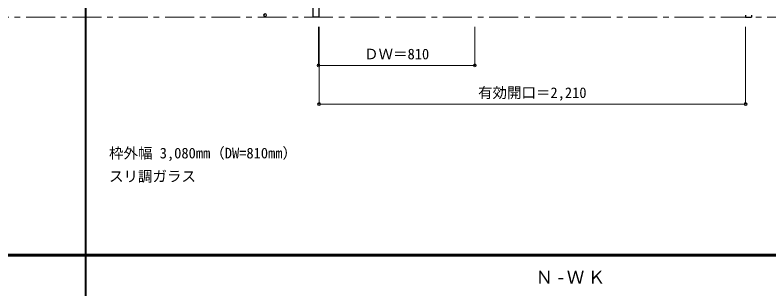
# Model space of a CAD drawing. Units: millimetres, scale not verified. Extents: x -6000 to 5700, y -4307 to 4260.
# Drawn here: x -267 to 3639, y 12 to 1428 of the extents above; entities that cross this region are included whole.
import ezdxf
from ezdxf.enums import TextEntityAlignment as Align

# ---------------------------------------------------------------- set-up
doc = ezdxf.new("R2010")
doc.units = ezdxf.units.MM
doc.header["$LTSCALE"] = 30
doc.header["$PDMODE"] = 32
doc.header["$PDSIZE"] = 15
doc.linetypes.add('CHAIN1', pattern=[8, 5, -1, 1, -1])
for name, color, linetype, lineweight in [('0-1_通り芯', 7, 'CHAIN1', 18), ('0-4_枠', 3, 'Continuous', 25), ('0-B_寸法', 4, 'Continuous', 9), ('F-1_枠', 6, 'Continuous', 40)]:
    doc.layers.add(name, color=color, linetype=linetype, lineweight=lineweight)
doc.layers.add('0-A_文字', color=7, linetype='Continuous')
doc.styles.add('ＭＳ ゴシック', font='')
doc.styles.get('ＭＳ ゴシック').set_extended_font_data('MS Gothic')

msp = doc.modelspace()

# ---------------------------------------------------------------- linework, layer by layer
at = {"layer": '0-1_通り芯'}
msp.add_line((-5490, 1418), (5690, 1418), dxfattribs=at)
at = {"layer": '0-4_枠'}
for p, q in [((1308, 1418), (1308, 3453)), ((3518, 1428.5), (3518, 1418)), ((3518, 1418), (3548, 1418)), ((3548, 1428.5), (3548, 1418))]:
    msp.add_line(p, q, dxfattribs=at)
msp.add_lwpolyline([(1308, 1418), (1278, 1418), (1278, 3453)], dxfattribs=at)
at = {"layer": '0-B_寸法'}
for p, q in [((1305, 1168), (1305, 1368)), ((1308, 968), (1308, 1368)), ((2115, 1168), (2115, 1368)), ((3518, 968), (3518, 1368)), ((1305, 1168), (2115, 1168)), ((1308, 968), (3518, 968))]:
    msp.add_line(p, q, dxfattribs=at)
at = {"layer": '0-B_寸法', "color": 7}
for p in [(1028, 1428.5), (1305, 1168), (2115, 1168), (1308, 968), (3518, 968)]:
    msp.add_point(p, dxfattribs=at)
at = {"layer": 'F-1_枠'}
for p, q in [((100, -3790), (100, 4175)), ((-6000, 190.5), (5700, 190.5)), ((-6000, 187.5), (5700, 187.5)), ((-6000, 184.5), (5700, 184.5))]:
    msp.add_line(p, q, dxfattribs=at)

# ---------------------------------------------------------------- texts
at = {"layer": '0-A_文字', "style": 'ＭＳ ゴシック'}
for s, p in [('枠外幅 3,080mm（DW=810mm）', (220, 670.5)), ('スリ調ガラス', (220, 550.5))]:
    msp.add_text(s, height=54.99, dxfattribs=at).set_placement(p, align=Align.BOTTOM_LEFT)
at = {"layer": '0-A_文字', "insert": (2430, 39.5), "char_height": 65.98, "attachment_point": 7, "style": 'ＭＳ ゴシック'}
msp.add_mtext('\\T1.2;Ｎ-ＷＫ', dxfattribs=at)
at = {"layer": '0-B_寸法', "color": 7, "style": 'ＭＳ ゴシック'}
for s, p in [('ＤＷ＝810', (1541.25, 1183)), ('有効開口＝2,210', (2131.75, 983))]:
    msp.add_text(s, height=54.99, dxfattribs=at).set_placement(p, align=Align.BOTTOM_LEFT)

doc.saveas('drawing.dxf')
